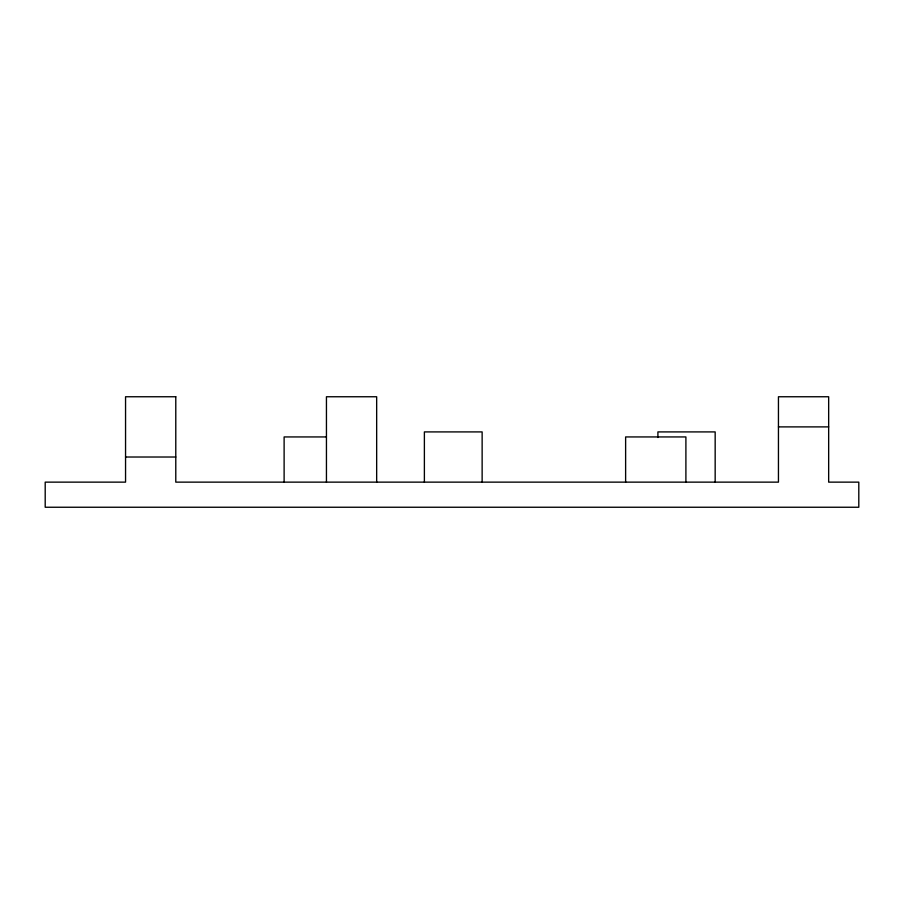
<?xml version="1.0" encoding="UTF-8"?>
<svg xmlns="http://www.w3.org/2000/svg" width="904" height="904" viewBox="0 0 904 904"><rect width="100%" height="100%" fill="white"/><g stroke="black" fill="none" stroke-linecap="round" stroke-linejoin="round"><path stroke-width="1.36" d="M778.446 426.891L828.663 426.891M326.163 436.937L284.116 436.937L284.116 482.137M125.554 457.017L175.783 457.017M715.166 482.137L715.166 431.909L657.909 431.909L657.909 437.491M685.899 482.137L685.899 436.937L625.624 436.937L625.624 482.137M482.137 482.137L482.137 431.909L424.383 431.909L424.383 482.137M376.663 482.137L376.663 396.754L326.446 396.754L326.446 482.137M175.783 396.754L125.554 396.754L125.554 482.137L45.2 482.137L45.2 507.246L858.8 507.246L858.8 482.137L828.663 482.137L828.663 396.754L778.446 396.754L778.446 482.137L175.783 482.137L175.783 396.754"/></g></svg>
